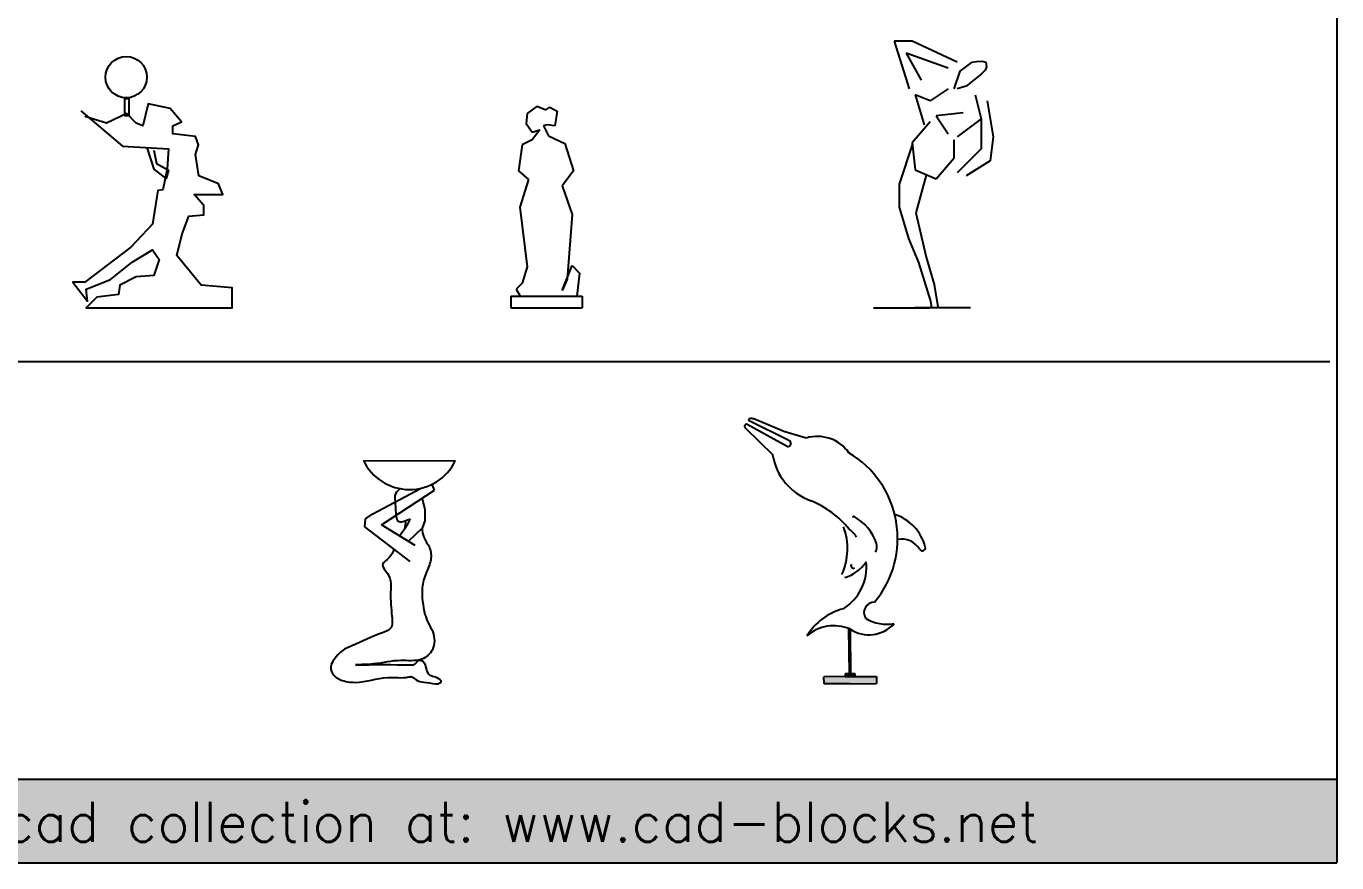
# Model space of a CAD drawing. Header units: millimetres. Extents: x -1413 to 9193, y 11663 to 17984.
# Drawn here: x 5957 to 9193, y 11663 to 13729 of the extents above; entities that cross this region are included whole.
import ezdxf

# ---------------------------------------------------------------- set-up
doc = ezdxf.new("R2010")
doc.units = ezdxf.units.MM
doc.layers.add('www.cad-blocks.net', color=7, linetype='Continuous')
doc.styles.get("Standard").update_dxf_attribs({"font": 'arial.ttf'})

# ---------------------------------------------------------------- blocks, each defined once
blk = doc.blocks.new('A$C62741FFA')
for points in [[(10, 243.3), (61.7, 200), (118.5, 196.6), (116.8, 171.7), (111.4, 146.1), (105.1, 145), (98.4, 103.3), (71.7, 75), (15, 31.7), (0, 31.7), (18.4, 8.3), (16.7, 23.3), (46.7, 35), (73.4, 56.7), (98.4, 71.7), (106.8, 60), (100.1, 40), (78.4, 38.3), (58.4, 28.3), (56.7, 16.7), (30, 13.3), (16.7, 0), (196.9, 0), (196.9, 25), (158.5, 28.3), (128.5, 65), (135.1, 91.7), (143.5, 113.3), (161.8, 115), (161.8, 126.7), (150.2, 140), (185.2, 140), (180.2, 153.3), (155.8, 163.3), (151.7, 189.6), (155.2, 201.6), (151.8, 211.6), (123.5, 215), (123.5, 225), (134.4, 229.9), (120.4, 246.4), (93.3, 252.1), (86.8, 225), (78.4, 228.3), (66.7, 240), (41.7, 228.3), (15, 236.6)], [(100.1, 195), (103.4, 178.3), (118.5, 170), (115.5, 160), (100.7, 171.5), (91.8, 198.3)]]:
    blk.add_lwpolyline(points)
blk.add_lwpolyline([(69.4, 237.3), (64.5, 237.3), (64.5, 258.7), (69.4, 258.7)], close=True)
blk.add_circle((66.1, 285), 25.5)
blk = doc.blocks.new('A$C505616CB')
for p, q in [((65.3, 498.7), (40.7, 480.3)), ((65.3, 498.7), (86.9, 489.5)), ((86.9, 489.5), (96.1, 495.7)), ((96.1, 495.7), (114.6, 486.4)), ((114.6, 486.4), (108.4, 449.5)), ((40.7, 480.3), (37.6, 455.6)), ((37.6, 455.6), (53, 434.1)), ((53, 434.1), (71.5, 440.2)), ((71.5, 440.2), (53, 415.6)), ((90, 452.6), (80.7, 449.5)), ((80.7, 449.5), (93, 424.9)), ((108.4, 449.5), (90, 452.6)), ((93, 424.9), (133.1, 406.4)), ((28.4, 403.3), (19.1, 338.6)), ((53, 415.6), (28.4, 403.3)), ((133.1, 406.4), (154.6, 338.6)), ((19.1, 338.6), (43.8, 317.1)), ((154.6, 338.6), (126.9, 301.7)), ((43.8, 317.1), (22.2, 249.4)), ((126.9, 301.7), (151.6, 230.9)), ((22.2, 249.4), (40.7, 101.6)), ((151.6, 230.9), (139.2, 70.8)), ((40.7, 101.6), (28.4, 61.6)), ((126.9, 43.1), (151.6, 104.7)), ((151.6, 104.7), (170, 86.2)), ((139.2, 70.8), (126.9, 43.1)), ((170, 86.2), (163.4, 29.3)), ((28.4, 61.6), (13, 46.2)), ((13, 46.2), (22.2, 30.8)), ((0, 29.3), (176, 29.3)), ((0, 29.3), (0, 0)), ((0, 0), (176, 0)), ((176, 29.3), (176, 0))]:
    blk.add_line(p, q)
blk = doc.blocks.new('A$C27BE26CF')
for p, q in [((64.7, 823.8), (110.8, 676.1)), ((120.1, 823.8), (64.7, 823.8)), ((258.6, 759.2), (120.1, 823.8)), ((230.9, 740.7), (101.6, 786.9)), ((101.6, 786.9), (147.8, 703.8)), ((249.4, 676.1), (267.9, 731.5)), ((267.9, 731.5), (304.8, 759.2)), ((304.8, 759.2), (318.7, 761.1)), ((318.7, 761.1), (336.9, 761.9)), ((345.1, 733.9), (332.5, 722.3)), ((336.9, 761.9), (347.6, 758.6)), ((349.2, 744.6), (345.1, 733.9)), ((347.6, 758.6), (349.2, 744.6)), ((332.5, 722.3), (286.3, 685.3)), ((175.5, 639.2), (129.3, 657.6)), ((129.3, 657.6), (157, 565.3)), ((230.9, 676.1), (175.5, 639.2)), ((286.3, 685.3), (258.6, 676.1)), ((314, 657.6), (332.5, 583.8)), ((351, 639.2), (369.5, 528.4)), ((175.5, 574.6), (120.1, 510)), ((277.1, 602.3), (194, 593)), ((194, 593), (230.9, 537.7)), ((332.5, 583.8), (258.6, 528.4)), ((332.5, 583.8), (332.5, 491.5)), ((369.5, 528.4), (360.2, 454.6)), ((119.9, 504.1), (80.1, 381.8)), ((120.1, 510), (129.3, 426.9)), ((249.4, 463.8), (249.4, 519.2)), ((332.5, 491.5), (258.6, 417.7)), ((194, 399.2), (249.4, 463.8)), ((360.2, 454.6), (286.3, 408.4)), ((129.3, 426.9), (194, 399.2)), ((162.6, 410.3), (131.3, 293.7)), ((80.1, 381.8), (80.1, 310.8)), ((80.1, 310.8), (108.5, 214.1)), ((131.3, 293.7), (162.6, 157.3)), ((108.5, 214.1), (139.8, 140.2)), ((139.8, 140.2), (176.8, 20.8)), ((162.6, 157.3), (188.2, 72)), ((188.2, 72), (199.5, 3.8)), ((0, 0), (173.2, 0)), ((300.2, 0), (127, 0)), ((176.8, 20.8), (179.6, 0.9))]:
    blk.add_line(p, q)
blk = doc.blocks.new('A$C2BBA5BB6')
for points in [[(261.2, 134.9, -0.006362), (259.4, 136.1, 0.00476), (257.6, 136.8), (258.7, 25.1), (262.3, 25.2)], [(195.7, 17.5), (195.9, 0), (260.8, 0.7), (325.7, 1.3), (325.5, 18.8), (260.6, 18.1), (248, 18)]]:
    blk.add_hatch(color=256).paths.add_polyline_path(points)
h = blk.add_hatch(color=256)
h.paths.add_polyline_path([(273.2, 18.3), (273.1, 25.3), (259.4, 25.1, 0.013372), (260.6, 18.1)])
h.paths.add_polyline_path([(260.6, 18.1, -0.013372), (259.4, 25.1), (247.9, 25), (248, 18)])
for p, q in [((9.7, 651.9), (108.9, 602)), ((97, 623.3), (22.7, 654.7)), ((2, 631.5), (69.1, 565.8)), ((104.7, 586.5), (6.3, 641.1)), ((152.2, 607.5), (97, 623.3)), ((258.7, 25.1), (257.6, 136.8)), ((262.3, 25.2), (261.2, 134.9)), ((260.6, 18.1), (195.7, 17.5)), ((195.9, 0), (195.7, 17.5)), ((260.8, 0.7), (195.9, 0)), ((273.1, 25.3), (247.9, 25)), ((247.9, 25), (248, 18)), ((248, 18), (273.2, 18.3)), ((260.6, 18.1), (325.5, 18.8)), ((260.8, 0.7), (325.7, 1.3)), ((273.2, 18.3), (273.1, 25.3)), ((325.5, 18.8), (325.7, 1.3))]:
    blk.add_line(p, q)
for centre, radius, start, end in [((12.2, 652.5), 2.61, 95.8942, 193.6075), ((16.4, 629), 26.4, 76.1919, 99.5567), ((6.1, 636.4), 6.33, 129.1327, 230.3708), ((3.9, 635.3), 6.25, 67.9873, 107.3062), ((105.9, 594.5), 8.11, 261.413, 68.4572), ((179.3, 515.5), 95.9, 35.4193, 106.3874), ((212.4, 589.4), 145.3, 189.3629, 250.2442), ((131.3, 359.4), 246.4, 320.2442, 59.2091), ((71.6, 229.5), 241.2, 39.425, 67.6662), ((268.7, 412.3), 1.91, 49.0733, 205.0624), ((214.3, 310.8), 117, 17.9186, 61.9884), ((335.8, 310.2), 113.9, 14.395, 72.2952), ((99.1, 334.6), 154.7, 335.4626, 20.2985), ((178.2, 289.6), 122.7, 36.7487, 49.4151), ((388.5, 307.6), 50.1, 29.2055, 102.5077), ((300.8, 339.2), 26, 327.949, 19.3693), ((438.5, 336.7), 7.82, 216.9339, 12.8644), ((178.2, 289.6), 122.7, 302.274, 5.7592), ((215.8, 360.6), 102.8, 287.7195, 325.1466), ((268.6, 292.3), 6.21, 146.1296, 295.2916), ((320.5, 176), 25.9, 89.4405, 211.1835), ((281.6, 41.5), 149.3, 104.7166, 148.9009), ((349.9, 243.3), 95.8, 237.4318, 281.7468), ((220.5, 42.8), 101, 67.3701, 131.3826), ((306.7, 205.7), 84.2, 235.7959, 318.113)]:
    blk.add_arc(centre, radius, start, end)
blk = doc.blocks.new('A$C4F751576')
at = {"linetype": 'ByBlock'}
for p, q in [((53.5, 368), (204.9, 367.4)), ((170.7, 318.9), (167.3, 327.4)), ((69.2, 280.2), (147.5, 321.7)), ((83.4, 262.3), (170.7, 318.9)), ((150.2, 305.6), (154.5, 287.2)), ((154.5, 287.2), (154.5, 268.7)), ((55.9, 258.9), (57.2, 272.2)), ((57.2, 272.2), (69.2, 280.2)), ((139, 228.3), (83.4, 262.3)), ((154.5, 268.7), (150.1, 256.8)), ((130.6, 201.5), (55.9, 258.9)), ((150.1, 256.8), (127.6, 235.3))]:
    blk.add_line(p, q, dxfattribs=at)
blk.add_arc((129.3, 404.3), 84.1, 205.5809, 333.9919, dxfattribs=at)
for points in [[(113.5, 321.5), (105.3, 309.6), (105.3, 304.2), (106.6, 286.9), (110.6, 268.2), (130.6, 272.2)], [(130.6, 272.2), (121.3, 254.9), (111.9, 242.9)], [(123.6, 269.3), (121.1, 254.6)], [(150.1, 256.8), (153, 241.6), (162.1, 224.8), (164.4, 204.2), (156.8, 182.9), (150.4, 158.3), (154.9, 114.6)], [(103.9, 222.1), (96.2, 208.1), (85.1, 196.7), (90.5, 186), (98.1, 169.9), (98.4, 150.7), (100.5, 111.6)], [(100.5, 111.6), (98.4, 91.9), (85, 84.4), (34.6, 62.8), (15.7, 52.5), (7.2, 42.6), (0.7, 32.1), (2.7, 17), (15.7, 7.1), (40, 2.7), (93.4, 10.7), (128.4, 11.6), (132.4, 12.1), (140.4, 7), (153, 3), (172.1, 0.5), (177.1, 0)], [(154.9, 114.6), (160.3, 100.5), (167.7, 85.6), (167.1, 56.5), (149.8, 41), (115.3, 38.6), (70.3, 33), (40.3, 31.6)], [(40.3, 31.6), (133.6, 31.4), (136.4, 31.6), (144.5, 38.7), (151.9, 36.9), (156.4, 27), (161, 16.1), (179.1, 7.5), (181.2, 3.5), (177.1, 0)]]:
    blk.add_spline(points, degree=3, dxfattribs=at)
blk = doc.blocks.new('FORMAT')
at = {"layer": 'www.cad-blocks.net', "true_color": 0x546d8e}
h = blk.add_hatch(color=155, dxfattribs=at)
h.set_gradient(color1=(68, 68, 68), color2=(84, 109, 142), tint=1)
h.paths.add_polyline_path([(-220, 11869.8), (-220, 11663.1), (9193.5, 11663.1), (9193.5, 11869.8)])
at = {"layer": 'www.cad-blocks.net', "color": 155, "true_color": 0x546d8e}
for p, q in [((9193.5, 17983.9), (9193.5, 11663.1)), ((3931.4, 12901.5), (9176.1, 12901.5)), ((-220, 11869.8), (9193.5, 11869.8)), ((-220, 11663.1), (9193.5, 11663.1))]:
    blk.add_line(p, q, dxfattribs=at)
at = {"layer": 'www.cad-blocks.net', "insert": (4498.7, 11813.4), "char_height": 98.28, "attachment_point": 1}
blk.add_mtext_dynamic_manual_height_columns('{\\Fsimplex|c0;\\C255;\\c16777215;download more free cad collection at: www.cad-blocks.net}', width=45138.163, gutter_width=12.5, heights=[0], dxfattribs=at)

msp = doc.modelspace()

# ---------------------------------------------------------------- block references
for name, p, xscale, yscale, zscale in [('A$C27BE26CF', (8048.9, 13033.4), 0.8, 0.8, 0.8), ('A$C62741FFA', (6071.4, 13033.4), 2, 2, 2), ('A$C4F751576', (6709.1, 12104.7), 1.5, 1.5, 1.5)]:
    msp.add_blockref(name, p, dxfattribs=dict(xscale=xscale, yscale=yscale, zscale=zscale))
for name, p in [('A$C505616CB', (7153.4, 13033.4)), ('A$C2BBA5BB6', (7731.1, 12104.7))]:
    msp.add_blockref(name, p)
at = {"layer": 'www.cad-blocks.net'}
msp.add_blockref('FORMAT', (0, 0), dxfattribs=at)

doc.saveas('drawing.dxf')
